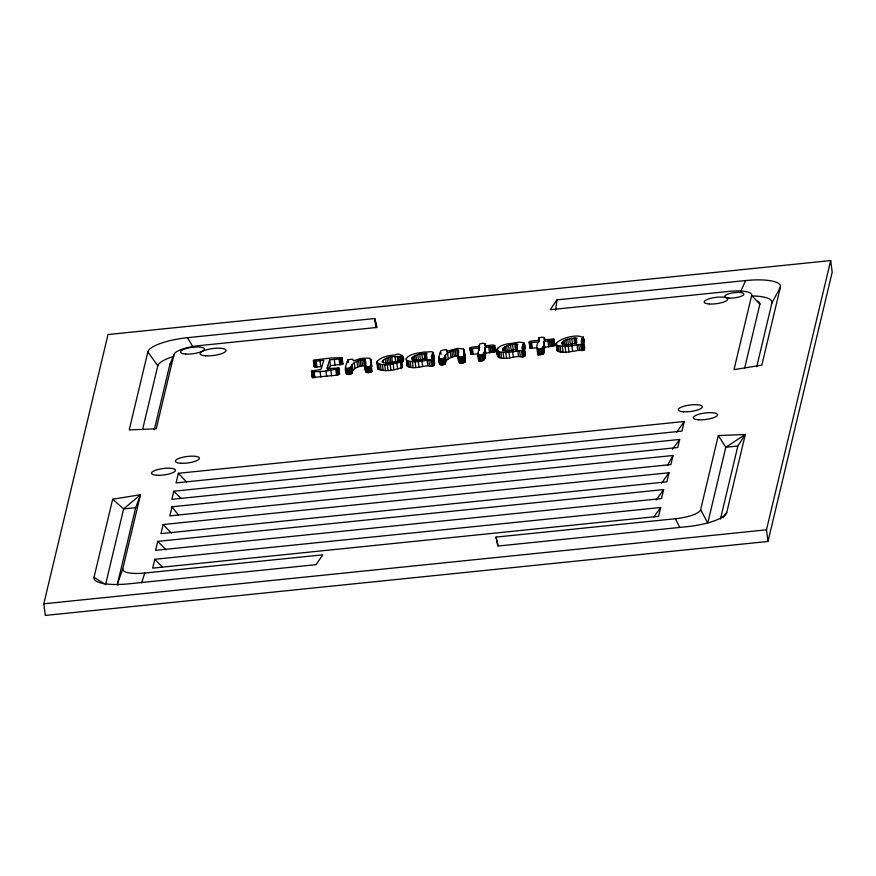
<?xml version="1.0" encoding="UTF-8"?>
<svg xmlns="http://www.w3.org/2000/svg" width="876" height="876" viewBox="0 0 876 876"><rect width="100%" height="100%" fill="white"/><g stroke="black" fill="none" stroke-linecap="round" stroke-linejoin="round"><path stroke-width="1.31" d="M364.832 364.536L365.161 359.916C358.054 359.072 347.126 364.285 352.043 373.242C346.458 377.009 344.75 372.322 345.494 366.584L347.63 360.266L348.604 359.598L352.765 359.215L353.313 360.879L361.284 358.372L369.201 358.087L370.931 359.346L371.785 371.424C366.88 375.311 363.321 369.891 364.832 364.536L366.201 372.366M365.588 370.34L365.61 368.588M458.137 354.977L458.455 350.367C451.359 349.524 440.42 354.736 445.347 363.693C436.85 369.42 438.055 354.944 440.935 350.707L445.216 349.557L446.574 349.929L446.607 351.331L457.195 348.44L463.481 348.933L464.981 355.601L465.09 361.876C460.174 365.763 456.626 360.343 458.137 354.977L459.506 362.817M458.893 360.792L459.484 357.452M406.256 358.558L407.318 366.124C414.118 370.066 422.528 365.303 429.601 365.905C435.821 368.303 435.93 359.346 431.485 357.474C434.978 349.239 431.441 352.327 423.995 352.043C418.016 353.17 410.231 353.367 406.256 358.558L407.318 366.124M406.968 365.336L407.011 364.372M523.443 343.688L522.227 348.177C526.673 350.061 526.564 359.018 520.344 356.62C513.27 356.017 504.861 360.781 498.061 356.839C492.881 347.991 501.609 345.035 508.332 343.753C513.807 343.863 527.396 337.829 524.877 349.053L524.198 349.502L523.443 343.688L524.122 343.239M497.71 356.05L496.999 349.272M556.161 344.169C557.53 338.026 588.081 330.044 584.084 342.987L582.704 344.52L583.46 350.301C574.93 349.623 565.469 354.703 557.267 350.783L556.161 344.169L557.267 350.783M556.917 349.984L556.205 343.206M478.384 353.981L470.85 354.167L470.007 348.046L471.89 347.093L479.172 346.425L479.709 343.983L482.545 343.217L485.118 343.622L485.643 346.436M537.59 347.925L530.057 348.1L529.213 341.99L531.097 341.038L538.379 340.37L538.915 337.917L541.751 337.161L544.325 337.556L544.861 340.381M485.348 344.115L484.932 345.834L493.122 344.947L494.732 345.527L492.816 346.48L484.724 347.454C486.29 352.349 486.673 363.157 478.646 360.781L477.748 354.692L478.92 348.068L471.299 348.626L470.007 348.046M544.554 338.048L544.149 339.768L553.61 339.023L554.705 345.286L552.789 346.228L544.686 347.203L543.963 352.787L542.923 354.211L537.853 354.725L538.335 352.557M477.748 354.692C482.139 357.112 486.103 351.955 484.724 347.454M529.213 341.99L530.517 342.56L538.127 342.001C532.553 353.685 546.383 349.874 543.93 341.399L552.033 340.425L553.95 339.472M555.625 310.181L556.939 299.866L745.728 280.539A37.526 10.03 -7.4 0 1 780.407 287.12L761.824 365.139L734 369.661L751.663 295.497A23.761 6.351 -7.4 0 0 729.708 291.325L550.248 309.699L556.939 299.866M319.992 360.77L323.824 360.343L320.934 369.442L311.746 371.063L312.349 377.523L336.537 375.213L339.647 374.063L338.76 367.953L326.912 368.697L329.661 359.806L340.162 358.963L342.209 357.671L331.862 357.955L314.232 359.981L313.4 360.638L314.145 366.453L316.915 367L320.747 366.584L319.992 360.77L315.021 361.24L313.4 360.638M43.8 603.816L108.011 334.544L830.689 260.566L832.2 272.184L767.989 541.456L45.311 615.434L43.8 603.816L766.489 529.827L830.689 260.566M104.386 583.909L94.028 577.24L112.665 499.232L140.489 494.721L122.771 568.874L117.581 583.416A24.342 6.504 -7.4 0 0 117.986 585.069M147.858 351.889L129.221 429.897L156.235 428.802L173.941 354.649A23.86 6.373 -7.4 0 1 199.038 345.648L377.009 327.438L374.709 318.525L187.431 337.698A37.635 10.052 -7.4 0 0 147.858 351.889L157.79 365.85L142.558 429.634M105.536 584.642L123.626 508.912L140.489 494.721L135.671 507.675L117.581 583.416M154.286 429.733L169.834 364.624L173.941 354.649M157.757 541.368L155.61 550.347L661.49 498.564L663.636 489.575L157.757 541.368L166.035 549.854M154.767 559.293L152.654 568.152L658.533 516.358L660.646 507.511L154.767 559.293L162.137 566.805M163.122 524.549L160.954 533.626L666.833 481.844L669.001 472.755L163.122 524.549L171.389 533.068M173.787 491.228L171.86 499.309L677.739 447.526L679.667 439.445L173.787 491.228L181.212 498.521M178.354 473.292L176.054 482.906L681.933 431.112L684.233 421.498L178.354 473.292L186.588 481.975M172.003 506.788L169.834 515.876L670.896 464.576L673.064 455.487L172.003 506.788L178.441 515.099M365.445 366.551L369.07 366.551L371.03 365.61L370.931 359.346M458.75 357.003L462.375 357.003L464.335 356.061L464.225 349.787M720.444 519.107L737.844 446.026L745.312 434.474L725.799 447.264L707.764 522.994L700.636 509.712L718.298 435.569L745.312 434.474L726.73 512.471L722.886 517.639M744.688 367.986L759.875 304.202A24.265 6.482 -7.4 0 0 757.466 301.18M756.733 366.759L771.92 302.965L780.407 287.12M141.649 582.803L144.792 573.046L322.784 554.826L316.017 564.67L128.772 583.832A37.602 10.052 -7.4 0 1 94.028 577.24M478.811 359.565L478.646 360.781M583.46 350.301C585.858 348.757 584.303 343.195 581.434 342.122L581.949 338.705L583.328 337.172M329.091 369.103L330.416 365.62L329.661 359.806M426.043 355.163L427.083 353.444C421.969 353.543 415.553 353.97 412.038 358.043L412.18 359.171C416.396 361.591 421.827 359.335 426.207 358.328L426.043 355.163L426.492 358.656M516.774 345.878L517.815 344.159C512.712 344.257 506.295 344.673 502.78 348.747L502.923 349.885C507.127 352.305 512.57 350.039 516.939 349.042L516.774 345.878L517.234 349.36M575.992 339.811L577.032 338.092C571.918 338.191 565.502 338.618 561.987 342.691L562.129 343.83C566.345 346.25 571.776 343.983 576.145 342.976L575.992 339.811L576.441 343.304M352.043 373.242C352.426 367.394 361.043 365.38 365.916 365.73M458.553 355.919C453.801 356.423 445.621 357.846 445.347 363.693M740.548 291.642L745.728 280.539M400.836 356.51C394.397 356.565 386.688 355.93 382.1 361.47L382.133 361.963C388.101 365.763 395.799 359.784 401.69 361.591C394.189 364.044 384.214 366.803 376.866 362.817L376.8 362.007C380.885 356.641 388.659 355.437 395.032 354.944C400.277 351.55 407.329 359.182 401.591 362.314L400.836 356.51L402.577 355.612M378.005 366.956L377.622 368.632C384.969 372.618 394.945 369.858 402.445 367.405L401.569 361.317M556.961 349.02L557.497 348.035M667.403 465.441L673.064 455.487M433.51 365.653L432.755 359.839L434.135 358.339L433.379 352.524M676.71 432.153L684.233 421.498M314.145 366.453L314.977 365.796M661.522 483.234L669.001 472.755M656.168 500.021L663.636 489.575M653.934 516.873L660.646 507.511M672.527 449.224L679.667 439.445M529.969 347.805L529.794 343.961M345.494 366.584L346.173 368.544L351.287 367.438M438.821 358.47L441.504 359.007L444.592 357.879M485.479 353.269L495.214 351.692L494.732 345.527M311.462 371.413C319.641 372.3 330.745 370.745 338.902 368.248M406.563 360.321C414.994 363.671 425.32 360.211 433.708 359.215M496.955 350.236L497.305 351.024C505.737 354.386 516.052 350.915 524.45 349.929M556.512 344.969C564.943 348.33 575.269 344.859 583.657 343.863M330.416 365.62L342.713 364.186L342.209 357.671M394.638 362.357L389.316 363.201L388.561 357.397M135.671 507.675L123.626 508.912L112.665 499.232M737.844 446.026L725.799 447.264L718.298 435.569M497.787 545.912L496.024 537.097L675.462 518.723A23.838 6.373 -7.4 0 0 700.636 509.712M493.878 350.761L495.488 351.342M341.76 363.179L343.042 363.814M402.358 360.89L403.332 361.427M524.023 348.549L524.877 349.053M433.281 357.835L434.135 358.339M338.957 373.559L339.647 374.063M401.788 366.935L402.445 367.405M583.701 349.185L584.412 349.677M524.494 355.251L525.206 355.733M434.463 365.029L433.565 359.094M751.663 295.497L759.875 304.202M370.931 364.296L371.687 365.15M187.431 337.698L193.508 347.652M675.462 518.723L679.656 527.297M496.024 537.097L498.247 546.011L687.014 526.684A37.613 10.052 -7.4 0 0 726.73 512.471M376.373 325.992L374.709 318.525L375.968 327.668M766.489 529.827L767.989 541.456M583.153 336.888L583.755 341.541M582.649 337.632L583.405 343.447M583.515 343.742L584.27 349.557M582.923 340.162L583.23 342.494M583.383 344.18L584.139 349.995M582.945 343.37L583.241 345.702M581.949 338.705L582.551 343.359M581.325 340.556L581.62 342.888M581.773 344.739L582.529 350.553M580.744 344.903L581.5 350.707M578.795 344.75L579.551 350.553M576.331 339.023L576.78 342.516M576.977 344.345L577.722 350.159M575.214 338.059L575.97 343.863M573.988 338.114L574.733 343.918M571.765 338.399L572.521 344.213L570.429 344.618L569.674 338.804M571.853 345.505L572.597 351.309M567.703 339.319L568.458 345.133M568.206 346.086L568.962 351.9M565.863 339.954L566.619 345.768M564.286 340.644L564.9 345.297M565.02 346.349L565.776 352.163M563.115 341.322L563.575 344.815M562.348 342.012L562.655 344.334M561.987 342.691L562.293 345.013M562.326 346.425L563.082 352.24M560.125 346.316L560.881 352.13M558.439 346.031L559.195 351.845M557.278 345.582L558.034 351.396M553.61 339.023L554.42 345.637M552.997 340.151L553.752 345.965M552.033 340.425L552.789 346.228M550.862 340.6L551.617 346.414M549.416 340.731L550.172 346.546M547.96 340.863L548.715 346.677M544.325 337.556L544.62 339.888M543.93 341.399L544.686 347.203M543.328 346.195L544.084 352.01M543.273 346.557L543.963 352.787M542.868 347.772L543.624 353.586M542.167 348.396L542.923 354.211M541.105 348.834L541.861 354.649M538.915 337.917L539.211 340.249M538.62 338.256L539.079 341.75M538.51 339.264L538.817 341.585M539.682 349.086L540.437 354.9M538.598 349.141L539.353 354.955M537.689 349.086L538.444 354.889M537.722 351.177L538.017 353.499M536.955 348.637L537.853 354.725M531.633 342.538L532.389 348.341M530.517 342.56L531.261 348.374M529.728 342.483L530.484 348.298M529.301 342.286L530.057 348.1M523.947 342.954L524.702 348.768M524.308 349.798L525.063 355.612M524.176 350.247L524.932 356.061M522.742 344.772L523.344 349.415M523.498 350.553L524.253 356.368M522.107 346.622L522.414 348.944M522.567 350.805L523.322 356.62M521.538 350.958L522.293 356.773M519.588 350.805L520.344 356.62M517.76 350.411L518.515 356.225M516.008 344.115L516.763 349.929L515.526 349.984L514.77 344.169M512.559 344.465L513.314 350.269L511.223 350.674L510.467 344.87M512.635 351.561L513.391 357.375M508.496 345.385L509.252 351.199M509 352.152L509.755 357.955M506.656 346.02L507.412 351.824M505.08 346.699L505.682 351.353M505.802 352.404L506.558 358.218M503.908 347.389L504.368 350.882M503.142 348.068L503.448 350.4M502.78 348.747L503.076 351.079M503.109 352.48L503.864 358.295M500.919 352.382L501.674 358.196M499.232 352.086L499.977 357.901M497.535 348.276L498.816 357.463M497.305 351.024L498.061 356.839M494.458 345.889L495.214 351.692M493.79 346.206L494.535 352.021M492.816 346.48L493.571 352.294M491.655 346.655L492.411 352.47M490.199 346.786L490.954 352.601M488.753 346.918L489.509 352.732M485.118 343.622L485.413 345.943M484.121 352.261L484.877 358.065M484.067 352.612L484.746 358.842M483.661 353.838L484.417 359.642M482.961 354.451L483.716 360.266M481.899 354.889L482.654 360.704M479.303 345.319L479.61 347.641M480.475 355.152L481.231 360.956M478.92 348.068L479.227 350.389M479.391 355.207L480.147 361.022M478.362 352.809L478.668 355.13M478.482 355.141L479.238 360.956M478.055 353.751L478.657 358.404M472.427 348.593L473.182 354.408M471.299 348.626L472.055 354.441M470.522 348.538L471.277 354.353M470.281 347.695L470.883 352.349M470.094 348.352L470.85 354.167M464.313 351.079L465.068 356.893M464.116 351.911L464.871 357.715M463.481 348.933L465.09 361.876M464.05 356.412L464.806 362.226M463.36 356.74L464.105 362.544M462.375 357.003L463.119 362.817M461.203 357.178L461.948 362.993M460.086 357.244L460.842 363.058M458.455 350.367L458.761 352.689M459.265 357.189L460.02 363.003M457.809 350.115L459.287 362.511M456.801 350.104L457.557 355.919M455.159 350.345L455.914 356.149M453.516 350.707L454.272 356.521M451.874 351.21L452.629 357.025M450.242 351.845L450.998 357.66M447.57 353.214L448.315 359.029M446.574 349.929L446.88 352.261M445.413 354.791L446.169 360.605M444.953 355.623L445.709 361.438M444.592 356.444L445.337 362.971M444.307 358.24L445.063 364.055M443.639 358.569L444.395 364.383M442.676 358.832L443.431 364.646M440.759 352.251L441.066 354.583M441.504 359.007L442.26 364.821M440.354 359.072L441.11 364.887M439.478 358.996L440.223 364.81M438.788 357.036L439.697 364.602M433.204 352.24L433.959 358.054M432.7 352.984L433.456 358.799M433.434 359.532L434.189 365.347M432.996 358.722L433.445 362.215M431.999 354.057L432.755 359.872M431.375 355.908L431.671 358.229M431.824 360.091L432.58 365.905M430.795 360.255L431.55 366.058M428.846 360.091L429.601 365.905M426.382 354.375L426.984 359.029M427.028 359.697L427.784 365.511M425.265 353.411L426.021 359.215M424.039 353.455L424.794 359.269L422.571 359.565L421.816 353.751M421.904 360.846L422.659 366.661M419.724 354.156L420.48 359.97L418.509 360.485L417.764 354.67M418.257 361.438L419.013 367.252M415.914 355.306L416.527 359.959M414.337 355.995L414.95 360.638M415.071 361.7L415.826 367.515M413.165 356.674L413.625 360.167M412.399 357.364L412.859 360.846M412.038 358.043L412.344 360.365M412.377 361.777L413.133 367.591M410.176 361.668L410.932 367.482M408.49 361.383L409.245 367.186M407.329 360.934L408.085 366.748M402.369 355.306L403.124 361.109M402.325 355.919L403.08 361.733M401.712 356.236L402.456 362.051M401.339 361.919L402.095 367.734M399.828 356.663L400.431 361.317M400.42 362.303L401.175 368.106M398.372 356.674L398.974 361.328M397.222 356.521L397.978 362.335M396.883 363.212L397.638 369.026M394.999 356.466L395.755 362.27M393.171 363.956L393.926 369.771M391.638 356.707L392.393 362.522M390.116 356.959L390.871 362.774M390.181 364.383L390.937 370.198M386.973 358.01L387.575 362.664M387.301 364.613L388.057 370.428M385.341 358.821L385.944 363.463M384.706 364.69L385.462 370.504M383.031 360.299L383.327 362.631M382.396 364.624L383.151 370.438M380.359 364.394L381.115 370.209M378.651 364.011L379.407 369.814M377.249 361.142L378.235 369.289M376.8 362.007L377.622 368.632M371.019 360.627L371.774 366.442M370.822 361.459L371.577 367.274M370.176 358.481L370.482 360.813M370.614 362.226L371.785 371.424M370.745 365.96L371.501 371.774M370.055 366.288L370.811 372.103M369.07 366.551L369.825 372.366M367.898 366.726L368.654 372.541M366.781 366.792L367.537 372.607M365.467 360.43L365.73 363.518M365.161 359.916L365.763 364.569M365.971 366.737L366.726 372.552M365.139 361.985L365.741 366.628M364.504 359.664L365.259 365.478M365.007 363.934L365.982 372.059M363.507 359.653L364.252 365.467M361.854 359.894L362.609 365.708M360.211 360.255L360.967 366.069M358.58 360.759L359.335 366.573M356.948 361.394L357.704 367.208M354.265 362.763L355.021 368.577M352.108 364.339L352.864 370.154M351.659 365.172L352.415 370.986M351.287 365.993L352.043 371.807M351.287 366.715L352.043 372.53M351.002 367.789L351.758 373.603M350.334 368.117L351.09 373.932M349.371 368.38L350.126 374.194M347.914 359.916L348.221 362.248M347.63 360.266L347.936 362.587M348.21 368.555L348.966 374.37M347.049 368.621L347.805 374.435M346.173 368.544L346.929 374.359M345.527 368.03L346.392 374.151M341.958 358.372L342.713 364.186M341.136 358.722L341.892 364.536M340.162 358.963L340.917 364.777M339.067 359.116L339.822 364.931M338.76 367.953L339.373 372.596M338.607 368.61L339.362 374.424M338.202 367.745L338.804 372.399M337.917 368.938L338.673 374.753M336.931 369.223L337.687 375.037M335.782 369.398L336.537 375.213M334.358 359.499L335.114 365.314M330.832 369.924L331.588 375.738M327.679 365.861L328.128 369.344M327.449 367.263L327.755 369.595M325.894 370.449L326.649 376.264M320.047 371.194L320.802 377.009M316.159 361.186L316.915 367M315.021 361.24L315.776 367.055M314.101 361.164L314.856 366.978M313.652 360.288L314.407 366.091M313.531 360.956L314.287 366.77M314.166 371.95L314.922 377.764M313.05 372.004L313.805 377.819M312.152 371.917L312.907 377.731M311.746 371.063L312.349 375.705M311.593 371.709L312.349 377.523M439.544 362.85L439.577 364.285M157.79 365.85A36.54 9.767 -7.4 0 1 173.798 356.412M753.272 295.968A36.431 9.735 -7.4 0 1 771.92 302.965M169.834 364.624A24.375 6.515 -7.4 0 1 171.072 362.806M144.792 573.046A23.827 6.373 -7.4 0 1 122.771 568.874M156.793 475.263A12.1 3.23 -7.4 0 0 175.452 470.522A12.1 3.23 -7.4 0 0 158.173 469.47A12.1 3.23 -7.4 0 0 156.793 475.263M698.687 419.79A12.231 3.274 -7.4 0 0 717.553 414.994A12.231 3.274 -7.4 0 0 700.088 413.921A12.231 3.274 -7.4 0 0 698.687 419.79M728.942 298.07A9.669 2.584 -7.4 0 0 743.866 294.281A9.669 2.584 -7.4 0 0 730.047 293.438A9.669 2.584 -7.4 0 0 728.942 298.07M185.778 354.046A12.089 3.23 -7.4 0 0 204.426 349.316A12.089 3.23 -7.4 0 0 187.157 348.254A12.089 3.23 -7.4 0 0 185.778 354.046M205.86 355.82A13.074 3.493 -7.4 0 0 226.03 350.707A13.074 3.493 -7.4 0 0 207.36 349.557A13.074 3.493 -7.4 0 0 205.86 355.82M180.697 463.262A12.133 3.241 -7.4 0 0 199.421 458.498A12.133 3.241 -7.4 0 0 182.088 457.436A12.133 3.241 -7.4 0 0 180.697 463.262M683.587 411.775A12.154 3.252 -7.4 0 0 702.333 407.022A12.154 3.252 -7.4 0 0 684.977 405.96A12.154 3.252 -7.4 0 0 683.587 411.775M709.418 303.994A11.892 3.175 -7.4 0 0 727.748 299.34A11.892 3.175 -7.4 0 0 710.775 298.3A11.892 3.175 -7.4 0 0 709.418 303.994"/></g></svg>
